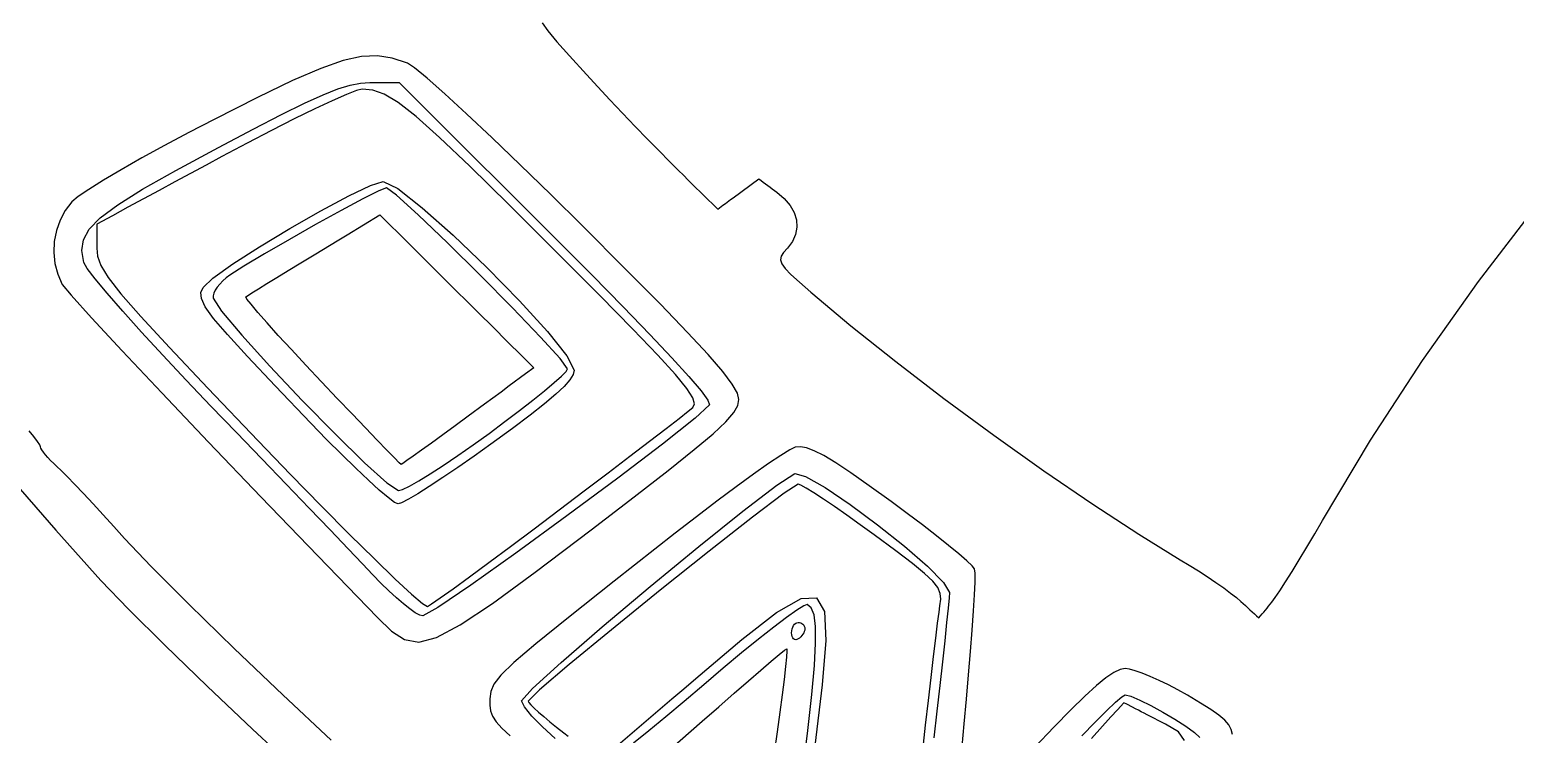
# Model space of a CAD drawing. Extents: x 0.3 to 13.7, y 0.1 to 13.4.
# Drawn here: x 2.626 to 5.132, y 2.511 to 3.7 of the extents above; entities that cross this region are included whole.
import ezdxf

# ---------------------------------------------------------------- set-up
doc = ezdxf.new("R2010")
doc.units = 0
doc.layers.get('0').update_dxf_attribs({"linetype": 'CONTINUOUS'})

msp = doc.modelspace()

# ---------------------------------------------------------------- linework, layer by layer
at = {"color": 0}
for points in [[(3.49056, 3.71169), (3.5, 3.69808), (3.51503, 3.6799), (3.53646, 3.65587), (3.56494, 3.62468), (3.58415, 3.60389), (3.60465, 3.58192), (3.62592, 3.55946), (3.64719, 3.53711), (3.66792, 3.51557), (3.68739, 3.49561), (3.70503, 3.47775), (3.72017, 3.46268), (3.72846, 3.45454), (3.73671, 3.4464), (3.76992, 3.41385), (3.77815, 3.40565), (3.78646, 3.39751), (3.79514, 3.40392), (3.79943, 3.40717), (3.80811, 3.41357), (3.81239, 3.41672), (3.82542, 3.42632), (3.82969, 3.42953), (3.83838, 3.43593), (3.84267, 3.43913), (3.85568, 3.44874), (3.85949, 3.4459), (3.86328, 3.44303), (3.86708, 3.44021), (3.87093, 3.43739), (3.87472, 3.43451), (3.87853, 3.43164), (3.88238, 3.42887), (3.88618, 3.42606), (3.89876, 3.41521), (3.90847, 3.40365), (3.91531, 3.39165), (3.91911, 3.37939), (3.91992, 3.36703), (3.91764, 3.35482), (3.91233, 3.34289), (3.90386, 3.33149), (3.89757, 3.32417), (3.89356, 3.31787), (3.89236, 3.31185), (3.89442, 3.30533), (3.90012, 3.29736), (3.90994, 3.28733), (3.92426, 3.27425), (3.94358, 3.25743), (4.01118, 3.20063), (4.08681, 3.14025), (4.16803, 3.07801), (4.25217, 3.01594), (4.33664, 2.95578), (4.41894, 2.89953), (4.49647, 2.8489), (4.56668, 2.80583), (4.58182, 2.79671), (4.59711, 2.78711), (4.61214, 2.77735), (4.62651, 2.76764), (4.63986, 2.75831), (4.65164, 2.74968), (4.66151, 2.74197), (4.66906, 2.73546), (4.67285, 2.73199), (4.6766, 2.72851), (4.68039, 2.72504), (4.68414, 2.72157), (4.68793, 2.7181), (4.69168, 2.71463), (4.69547, 2.71115), (4.69922, 2.70768), (4.70199, 2.71104), (4.70469, 2.71442), (4.70747, 2.71772), (4.71024, 2.72103), (4.71294, 2.72439), (4.71571, 2.72775), (4.71843, 2.73107), (4.72119, 2.73443), (4.72689, 2.74208), (4.73469, 2.75358), (4.74431, 2.76839), (4.75532, 2.78586), (4.76742, 2.80567), (4.78017, 2.82693), (4.79335, 2.84939), (4.80653, 2.87224), (4.88747, 3.00776), (4.9751, 3.14193), (5.06982, 3.27533), (5.1721, 3.40847)], [(3.13433, 2.50168), (3.053, 2.57781), (2.97097, 2.65603), (2.89469, 2.73025), (2.83078, 2.79428), (2.78569, 2.84196), (2.76779, 2.86199), (2.74994, 2.88157), (2.73275, 2.90028), (2.71658, 2.91764), (2.70193, 2.93311), (2.68929, 2.94624), (2.6791, 2.95649), (2.67182, 2.96338), (2.66635, 2.96847), (2.66118, 2.97358), (2.65653, 2.97851), (2.65246, 2.98318), (2.64908, 2.98757), (2.64654, 2.99126), (2.64492, 2.99442), (2.64432, 2.99669), (2.64296, 2.99994), (2.63911, 3.00569), (2.63303, 3.01372), (2.625, 3.02365)], [(4.19851, 2.49067), (4.20193, 2.52929), (4.20583, 2.57047), (4.20969, 2.61193), (4.21306, 2.65115), (4.21588, 2.68733), (4.21804, 2.71951), (4.21962, 2.74681), (4.22043, 2.76828), (4.22049, 2.78315), (4.21967, 2.79036), (4.21576, 2.79542), (4.20676, 2.80404), (4.19331, 2.81569), (4.17589, 2.83003), (4.15522, 2.84646), (4.13178, 2.86453), (4.10618, 2.8839), (4.07894, 2.90392), (4.04172, 2.93087), (4.0109, 2.95247), (3.98579, 2.96918), (3.9655, 2.98156), (3.94928, 2.9899), (3.93636, 2.99474), (3.92594, 2.99647), (3.91721, 2.99561), (3.90826, 2.99143), (3.89296, 2.98204), (3.87213, 2.9681), (3.84663, 2.95014), (3.81733, 2.92893), (3.785, 2.90479), (3.75049, 2.87853), (3.71463, 2.85058), (3.61171, 2.76953), (3.53461, 2.70844), (3.47954, 2.66396), (3.44271, 2.63249), (3.42036, 2.611), (3.40869, 2.59581), (3.40386, 2.58365), (3.40224, 2.57113), (3.40175, 2.56065), (3.40294, 2.55122), (3.40636, 2.5421), (3.41265, 2.5325), (3.42236, 2.52165), (3.43614, 2.50885)], [(2.58746, 2.95101), (2.66986, 2.85585), (2.74599, 2.77115), (2.79258, 2.7225), (2.85374, 2.66162), (2.92497, 2.59283), (3.00168, 2.52018), (3.07949, 2.44814)], [(3.51247, 2.50444), (3.491, 2.52382), (3.47282, 2.5421), (3.46029, 2.55746), (3.45557, 2.56793), (3.4739, 2.58849), (3.52246, 2.63276), (3.59179, 2.69276), (3.67231, 2.76058), (3.75456, 2.82824), (3.829, 2.88792), (3.88612, 2.93164), (3.91635, 2.95144), (3.93457, 2.94661), (3.96744, 2.92785), (4.00976, 2.89919), (4.05615, 2.86481), (4.1014, 2.82861), (4.14014, 2.79482), (4.16721, 2.76742), (4.17719, 2.75049), (4.17654, 2.74137), (4.17497, 2.72412), (4.17247, 2.69976), (4.16928, 2.66917), (4.16536, 2.63346), (4.16097, 2.59364), (4.15608, 2.55067), (4.15093, 2.50558)], [(4.13226, 2.4841), (4.1371, 2.52707), (4.14187, 2.56847), (4.14638, 2.60732), (4.15056, 2.64264), (4.15424, 2.67339), (4.15739, 2.69862), (4.15978, 2.71729), (4.16135, 2.7284), (4.1626, 2.73942), (4.16174, 2.74918), (4.15761, 2.75896), (4.14919, 2.76975), (4.13536, 2.78293), (4.11501, 2.79953), (4.08713, 2.82075), (4.05051, 2.84776), (4.02692, 2.86501), (4.00439, 2.88103), (3.98346, 2.89556), (3.96474, 2.90826), (3.94868, 2.91868), (3.93587, 2.9266), (3.92676, 2.93158), (3.92193, 2.93338), (3.89854, 2.91808), (3.84517, 2.87765), (3.77203, 2.82036), (3.68929, 2.75439), (3.60721, 2.68787), (3.53592, 2.62901), (3.48568, 2.58615), (3.46669, 2.56739), (3.46789, 2.56511), (3.4714, 2.56114), (3.477, 2.55567), (3.48438, 2.54893), (3.49328, 2.54118), (3.50347, 2.53261), (3.51476, 2.52339), (3.52686, 2.51383), (3.5344, 2.50797)], [(3.58708, 2.46679), (3.70882, 2.57096), (3.72911, 2.58826), (3.7494, 2.60562), (3.82736, 2.67144), (3.88585, 2.71685), (3.92708, 2.74067), (3.95324, 2.7416), (3.96642, 2.71838), (3.96892, 2.66986), (3.96283, 2.59478), (3.95036, 2.49181)], [(3.92931, 2.44439), (3.93842, 2.51807), (3.94515, 2.57861), (3.94954, 2.62728), (3.95161, 2.66521), (3.95139, 2.69336), (3.94889, 2.71283), (3.94422, 2.72478), (3.93733, 2.73025), (3.93147, 2.72825), (3.91965, 2.72086), (3.9025, 2.70865), (3.88081, 2.69222), (3.85531, 2.6721), (3.82667, 2.64882), (3.79557, 2.62289), (3.76281, 2.595), (3.73004, 2.567), (3.69883, 2.54085), (3.67003, 2.51719), (3.64432, 2.49647)], [(3.70437, 2.4846), (3.76014, 2.53336), (3.78803, 2.55783), (3.81424, 2.58078), (3.83817, 2.60157), (3.85915, 2.61968), (3.87674, 2.6346), (3.89025, 2.64594), (3.89908, 2.6531), (3.90272, 2.6556), (3.90306, 2.65201), (3.90235, 2.64171), (3.90072, 2.62554), (3.89828, 2.60411), (3.89507, 2.57824), (3.89117, 2.5485), (3.88672, 2.51574), (3.88178, 2.48058)], [(4.65483, 2.51129), (4.65267, 2.51942), (4.64839, 2.52713), (4.64154, 2.5351), (4.63162, 2.54357), (4.61817, 2.55311), (4.60064, 2.56418), (4.57861, 2.57731), (4.56261, 2.58632), (4.54656, 2.59478), (4.53093, 2.60238), (4.51611, 2.60906), (4.50256, 2.61453), (4.49072, 2.61871), (4.48101, 2.62131), (4.47385, 2.62224), (4.46511, 2.62067), (4.45443, 2.61567), (4.44125, 2.60682), (4.42507, 2.59369), (4.40549, 2.57574), (4.38189, 2.55274), (4.35385, 2.52403), (4.32075, 2.48931)], [(4.40039, 2.50896), (4.42296, 2.53201), (4.44222, 2.55106), (4.45751, 2.56538), (4.46821, 2.57454), (4.47358, 2.57775), (4.48335, 2.57547), (4.49843, 2.56922), (4.51699, 2.56006), (4.53728, 2.54899), (4.55746, 2.53694), (4.57579, 2.52518), (4.5905, 2.51443), (4.59967, 2.50597)], [(4.57379, 2.50114), (4.56342, 2.51546), (4.54189, 2.5286), (4.51069, 2.54438), (4.50581, 2.54682), (4.50087, 2.54943), (4.49599, 2.55197), (4.49104, 2.55453), (4.48617, 2.55707), (4.47629, 2.56218), (4.4714, 2.56472), (4.4605, 2.55263), (4.4496, 2.54069), (4.41689, 2.50456)]]:
    msp.add_lwpolyline(points, dxfattribs=at)
for points in [[(3.57297, 2.85661), (3.64561, 2.91222), (3.70296, 2.95671), (3.74669, 2.99164), (3.77854, 3.01844), (3.80024, 3.03885), (3.81364, 3.05425), (3.82036, 3.06625), (3.82221, 3.07633), (3.81967, 3.08712), (3.81104, 3.10238), (3.79503, 3.12349), (3.77035, 3.15196), (3.73568, 3.18935), (3.68967, 3.23699), (3.63097, 3.29639), (3.55832, 3.36908), (3.50467, 3.42215), (3.4534, 3.47211), (3.40571, 3.51785), (3.36279, 3.55821), (3.32585, 3.59212), (3.29611, 3.61843), (3.27485, 3.63607), (3.26318, 3.64378), (3.23753, 3.65201), (3.21257, 3.65593), (3.18582, 3.65483), (3.15468, 3.64806), (3.11675, 3.63476), (3.06944, 3.61431), (3.01031, 3.58594), (2.93679, 3.54893), (2.89421, 3.52686), (2.85325, 3.50493), (2.81489, 3.48378), (2.78022, 3.46403), (2.75011, 3.44624), (2.72558, 3.43083), (2.70763, 3.41857), (2.69721, 3.40983), (2.68587, 3.3954), (2.67703, 3.37912), (2.67085, 3.36149), (2.66732, 3.34304), (2.6665, 3.32422), (2.66846, 3.3055), (2.67324, 3.28749), (2.68093, 3.27051), (2.69569, 3.25239), (2.73025, 3.21403), (2.78201, 3.15821), (2.84853, 3.08746), (2.92736, 3.00444), (3.01594, 2.91183), (3.11182, 2.81228), (3.21246, 2.70828), (3.23617, 2.68539), (3.25803, 2.67106), (3.28201, 2.66689), (3.31207, 2.67458), (3.35226, 2.69581), (3.40647, 2.73204), (3.47874, 2.78515), (3.57297, 2.85661)], [(3.20464, 2.7806), (3.18728, 2.79893), (3.16288, 2.82454), (3.1326, 2.85622), (3.0975, 2.89285), (3.05871, 2.93321), (3.01742, 2.97618), (2.97467, 3.02056), (2.93164, 3.06515), (2.88981, 3.10894), (2.85047, 3.15088), (2.81456, 3.18989), (2.78299, 3.22504), (2.75657, 3.25543), (2.73622, 3.27989), (2.72282, 3.29758), (2.71724, 3.3074), (2.71403, 3.32742), (2.71647, 3.34571), (2.72618, 3.36372), (2.7449, 3.38297), (2.77436, 3.40489), (2.81629, 3.43099), (2.8724, 3.46272), (2.94444, 3.50151), (3.00288, 3.53233), (3.05072, 3.55707), (3.08951, 3.57622), (3.12071, 3.59044), (3.14583, 3.60037), (3.16635, 3.60672), (3.18375, 3.61003), (3.19954, 3.61106), (3.22428, 3.61106), (3.23047, 3.61106), (3.24908, 3.61106), (3.28228, 3.57796), (3.34879, 3.51167), (3.382, 3.47851), (3.41525, 3.44536), (3.44846, 3.41222), (3.48172, 3.37896), (3.51497, 3.34586), (3.57465, 3.28597), (3.62706, 3.23258), (3.67199, 3.18608), (3.70899, 3.14675), (3.73785, 3.11486), (3.75831, 3.09076), (3.77001, 3.07493), (3.77268, 3.06743), (3.74821, 3.04486), (3.69314, 3.00108), (3.61768, 2.94362), (3.5319, 2.87983), (3.44601, 2.81722), (3.37007, 2.76324), (3.31429, 2.72542), (3.28879, 2.7111), (3.28369, 2.71257), (3.27636, 2.71658), (3.26714, 2.72304), (3.25635, 2.73144), (3.24436, 2.74181), (3.23156, 2.75358), (3.21815, 2.7666), (3.20464, 2.7806)], [(3.51899, 2.88997), (3.56131, 2.92199), (3.60135, 2.95247), (3.63835, 2.98062), (3.67128, 3.00586), (3.69928, 3.0274), (3.72136, 3.04449), (3.73665, 3.05664), (3.74419, 3.06293), (3.74718, 3.06917), (3.74436, 3.07921), (3.73415, 3.09511), (3.71496, 3.11837), (3.68517, 3.15099), (3.64324, 3.19482), (3.58751, 3.25157), (3.51644, 3.32314), (3.43397, 3.40549), (3.36837, 3.46989), (3.31717, 3.51861), (3.27767, 3.55365), (3.24744, 3.57715), (3.22385, 3.59125), (3.20449, 3.59814), (3.18668, 3.59993), (3.17725, 3.5976), (3.1601, 3.59093), (3.13624, 3.58035), (3.10661, 3.56646), (3.07221, 3.54958), (3.03396, 3.53022), (2.99294, 3.5089), (2.94997, 3.48606), (2.92361, 3.47185), (2.89725, 3.45757), (2.87082, 3.44336), (2.84446, 3.42914), (2.81803, 3.41488), (2.79167, 3.40072), (2.76531, 3.38644), (2.73888, 3.37224), (2.73888, 3.33176), (2.74018, 3.31787), (2.74576, 3.30236), (2.75814, 3.28228), (2.77989, 3.25456), (2.81353, 3.21615), (2.8616, 3.16407), (2.9266, 3.09521), (3.01112, 3.00667), (3.06608, 2.9496), (3.11789, 2.89654), (3.16536, 2.84868), (3.20731, 2.80718), (3.24262, 2.77306), (3.27007, 2.74761), (3.28851, 2.73193), (3.29676, 2.72715), (3.30376, 2.73139), (3.31847, 2.74164), (3.34006, 2.75706), (3.36762, 2.77713), (3.40018, 2.80111), (3.4369, 2.8284), (3.47678, 2.85818), (3.51899, 2.88997)], [(3.10021, 3.03614), (3.03971, 3.09939), (2.99333, 3.1486), (2.95936, 3.18587), (2.93614, 3.21322), (2.92204, 3.23275), (2.91547, 3.24647), (2.91476, 3.25663), (2.91824, 3.26503), (2.93494, 3.28088), (2.96858, 3.3049), (3.01372, 3.33399), (3.06494, 3.36496), (3.11681, 3.39464), (3.16401, 3.41986), (3.20096, 3.43739), (3.22239, 3.44407), (3.24669, 3.43207), (3.28814, 3.39974), (3.34033, 3.35331), (3.39714, 3.29893), (3.45215, 3.24278), (3.49924, 3.19114), (3.53213, 3.15013), (3.54443, 3.12592), (3.54269, 3.11854), (3.53722, 3.10949), (3.52761, 3.09847), (3.51351, 3.08501), (3.49447, 3.06901), (3.47011, 3.04986), (3.44011, 3.02735), (3.40397, 3.00108), (3.37543, 2.98074), (3.34814, 2.96175), (3.32275, 2.94467), (3.29997, 2.92969), (3.28033, 2.91732), (3.2646, 2.90793), (3.25331, 2.90207), (3.24713, 2.90001), (3.24121, 2.90272), (3.23047, 2.91075), (3.2156, 2.92333), (3.19721, 2.94), (3.17589, 2.96018), (3.15218, 2.98329), (3.12674, 3.00879), (3.10021, 3.03614)], [(3.40088, 3.01915), (3.42751, 3.0389), (3.45231, 3.05772), (3.47483, 3.07531), (3.49442, 3.09115), (3.51064, 3.10471), (3.52289, 3.11572), (3.53065, 3.12364), (3.53331, 3.12804), (3.52078, 3.14518), (3.48753, 3.18164), (3.44026, 3.23079), (3.38569, 3.28586), (3.33046, 3.34044), (3.28125, 3.38764), (3.24474, 3.42079), (3.22754, 3.43338), (3.21485, 3.42833), (3.18793, 3.41476), (3.15099, 3.39501), (3.10818, 3.37147), (3.06386, 3.3464), (3.02208, 3.32226), (2.98719, 3.30132), (2.96332, 3.28597), (2.95714, 3.28131), (2.9515, 3.27626), (2.9465, 3.271), (2.94228, 3.26574), (2.93896, 3.26053), (2.93668, 3.25564), (2.93549, 3.25114), (2.93554, 3.24735), (2.94965, 3.22538), (2.98361, 3.18485), (3.03108, 3.13238), (3.08567, 3.0746), (3.141, 3.01824), (3.19075, 2.96967), (3.22857, 2.93565), (3.2481, 2.92269), (3.25489, 2.92458), (3.26644, 2.93018), (3.28217, 2.93907), (3.30138, 2.95079), (3.32351, 2.96517), (3.34787, 2.98156), (3.37386, 2.99972), (3.40088, 3.01915)], [(3.11811, 3.10613), (3.09174, 3.13417), (3.06728, 3.16054), (3.04525, 3.18451), (3.02621, 3.20574), (3.01069, 3.22331), (2.99918, 3.23687), (2.99224, 3.24571), (2.99035, 3.24935), (2.99343, 3.25146), (3.00071, 3.25612), (3.01167, 3.26303), (3.02588, 3.27181), (3.04286, 3.28222), (3.06207, 3.29406), (3.08317, 3.30686), (3.10558, 3.32047), (3.14725, 3.34571), (3.16114, 3.35411), (3.21669, 3.38781), (3.23292, 3.37169), (3.24914, 3.35553), (3.28157, 3.32329), (3.29779, 3.30713), (3.33024, 3.27485), (3.34646, 3.25874), (3.36268, 3.24262), (3.3789, 3.22646), (3.41135, 3.19422), (3.42757, 3.17806), (3.46001, 3.14578), (3.47624, 3.12961), (3.4624, 3.11951), (3.43474, 3.09912), (3.42096, 3.08892), (3.40713, 3.07867), (3.39328, 3.06858), (3.36561, 3.04818), (3.34338, 3.03174), (3.32249, 3.01654), (3.3035, 3.00271), (3.28678, 2.99061), (3.27285, 2.98062), (3.26221, 2.97314), (3.25526, 2.96838), (3.2525, 2.96669), (3.24929, 2.96957), (3.24115, 2.97771), (3.22851, 2.99061), (3.21203, 3.00765), (3.19217, 3.02826), (3.16954, 3.05197), (3.14469, 3.07807), (3.11811, 3.10613)], [(3.91114, 2.68272), (3.91135, 2.68619), (3.912, 2.6894), (3.91303, 2.69239), (3.91439, 2.69493), (3.91601, 2.69706), (3.91792, 2.69868), (3.91997, 2.6996), (3.92219, 2.70003), (3.92449, 2.69982), (3.92654, 2.69922), (3.92844, 2.69824), (3.93007, 2.69694), (3.93143, 2.69542), (3.93246, 2.69362), (3.93311, 2.69168), (3.93332, 2.68956), (3.93311, 2.68733), (3.93246, 2.68494), (3.93143, 2.68257), (3.93007, 2.68018), (3.92844, 2.67785), (3.92654, 2.67572), (3.92449, 2.67383), (3.92219, 2.67225), (3.91997, 2.67122), (3.91792, 2.67096), (3.91601, 2.67139), (3.91439, 2.67242), (3.91303, 2.67415), (3.912, 2.67649), (3.91135, 2.67931), (3.91114, 2.68272)]]:
    msp.add_lwpolyline(points, close=True, dxfattribs=at)

doc.saveas('drawing.dxf')
